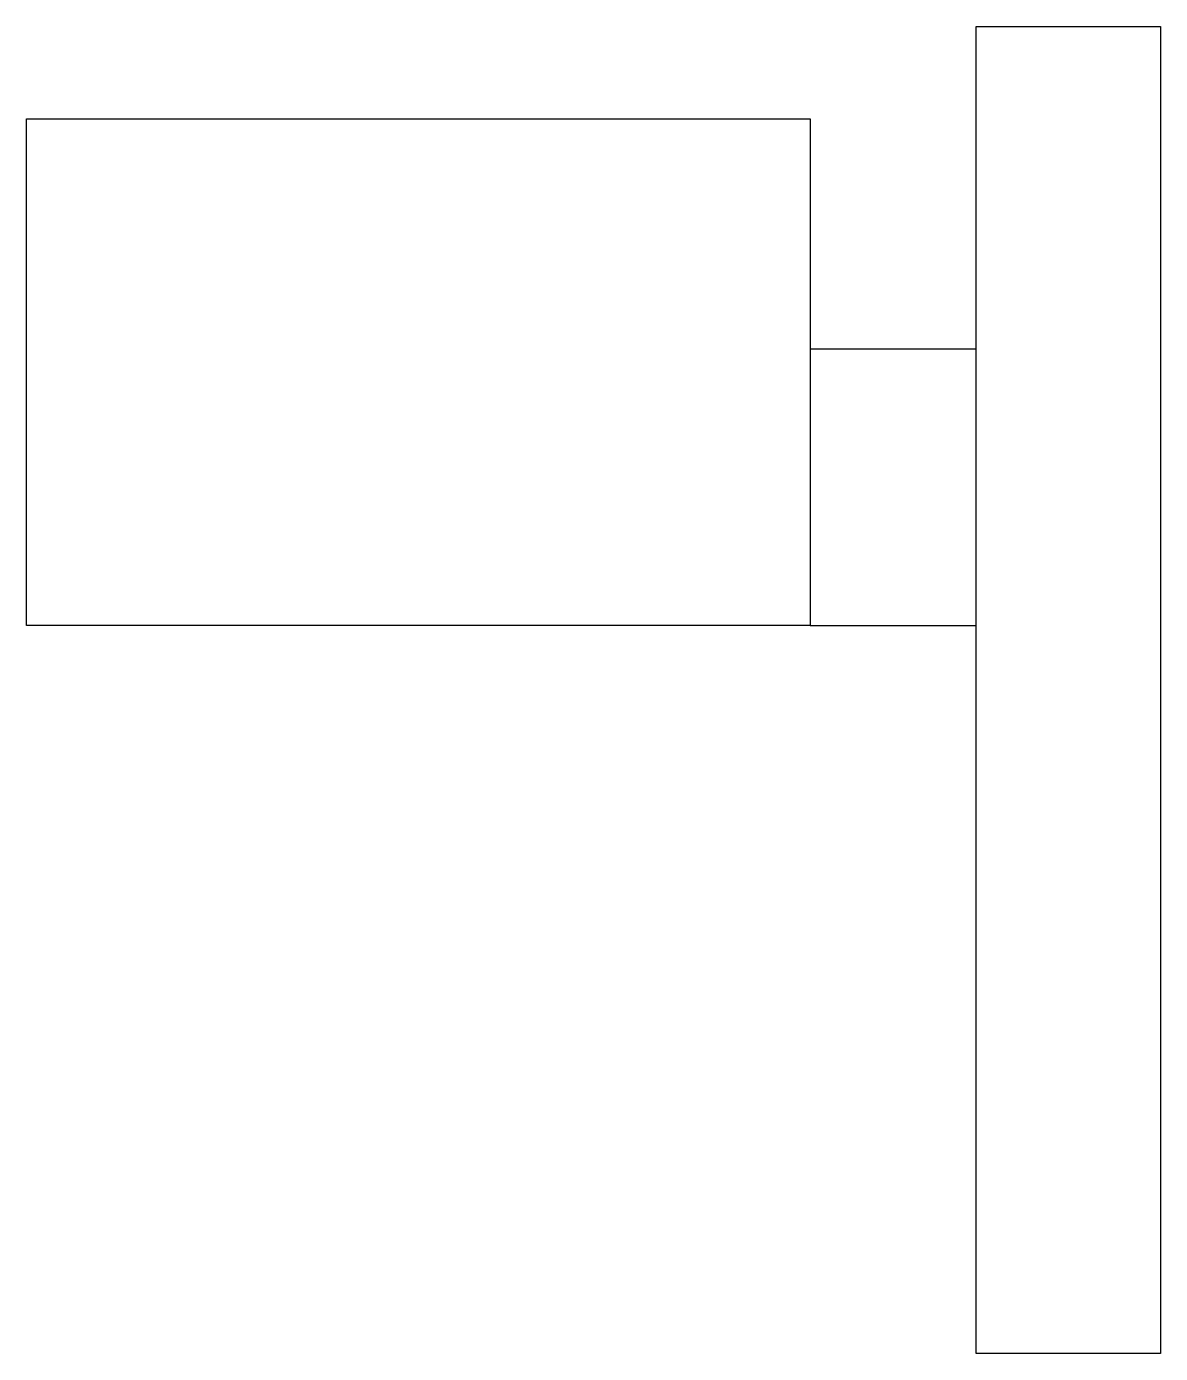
# Model space of a CAD drawing. Header units: millimetres. Extents: x -12.3 to 0, y 0 to 14.4.
import ezdxf

# ---------------------------------------------------------------- set-up
doc = ezdxf.new("R2010")
doc.units = ezdxf.units.MM
doc.layers.get('0').update_dxf_attribs({"linetype": 'CONTINUOUS'})

msp = doc.modelspace()

# ---------------------------------------------------------------- linework, layer by layer
for points in [[(0, 0), (-2, 0), (-2, 14.4), (0, 14.4)], [(-12.3, 13.4), (-3.8, 13.4), (-3.8, 7.9), (-12.3, 7.9)], [(-2, 10.9), (-3.8, 10.9), (-3.8, 7.9), (-2, 7.9)]]:
    msp.add_lwpolyline(points, close=True)

doc.saveas('drawing.dxf')
